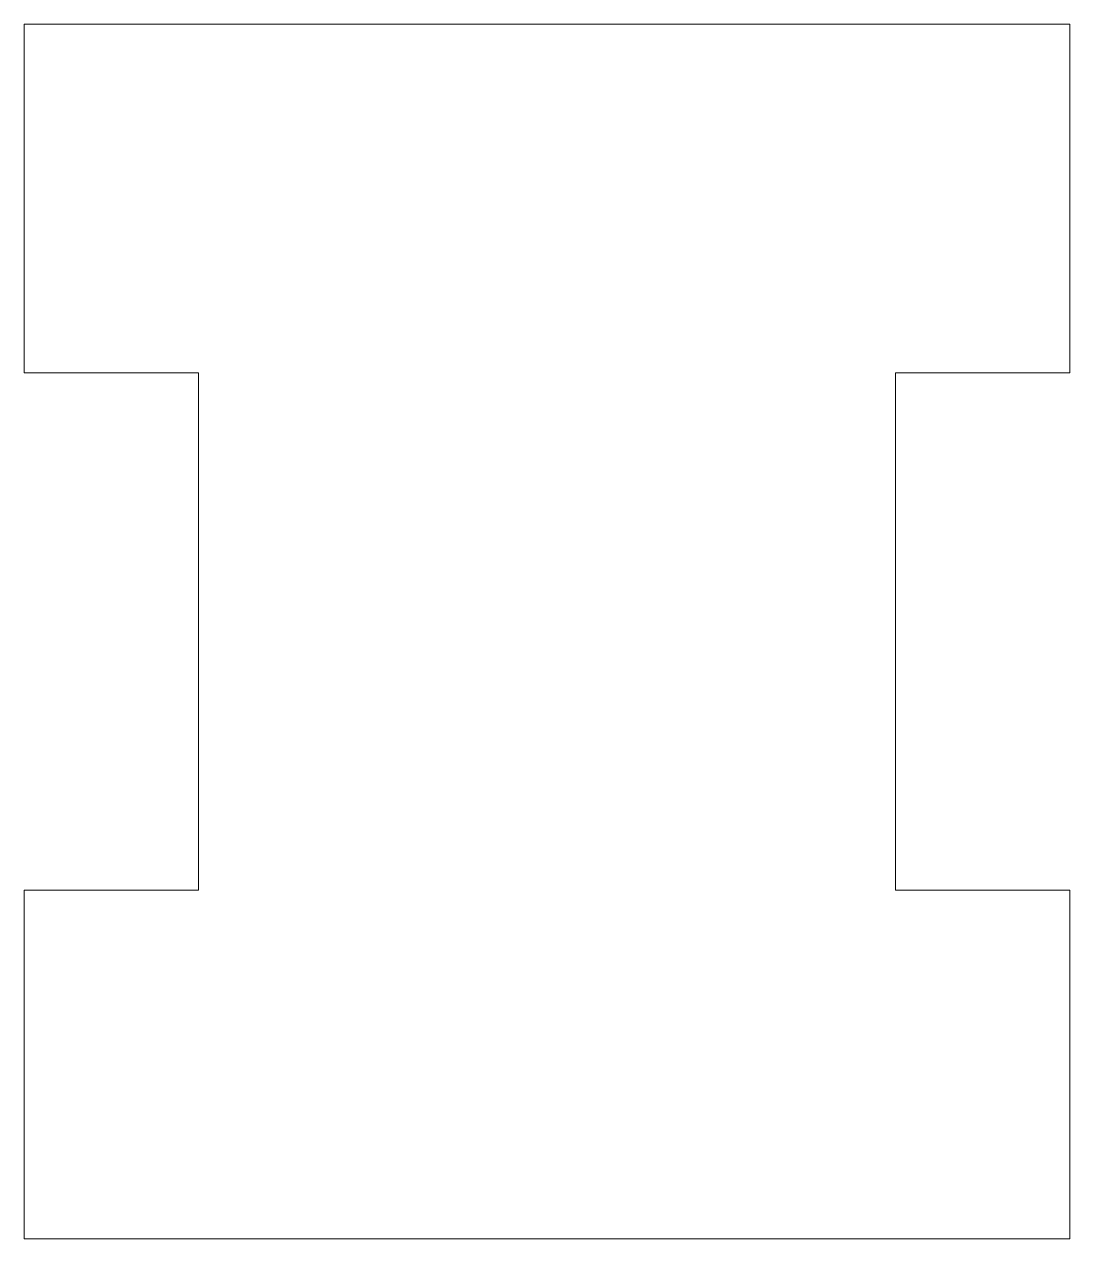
# Model space of a CAD drawing. Header units: inches. Extents: x 0 to 0.75, y 2.93 to 3.801.
import ezdxf

# ---------------------------------------------------------------- set-up
doc = ezdxf.new("R2010")
doc.units = ezdxf.units.IN
doc.header["$MEASUREMENT"] = 0

msp = doc.modelspace()

# ---------------------------------------------------------------- linework, layer by layer
at = {"color": 7, "linetype": 'Continuous', "lineweight": 15}
for p, q in [((0.75, 3.80129), (0, 3.80129)), ((0, 3.55129), (0, 3.80129)), ((0.75, 3.80129), (0.75, 3.55129)), ((0.125, 3.55129), (0, 3.55129)), ((0.125, 3.17986), (0.125, 3.55129)), ((0.75, 3.55129), (0.625, 3.55129)), ((0.625, 3.55129), (0.625, 3.17986)), ((0, 3.17986), (0.125, 3.17986)), ((0, 2.92986), (0, 3.17986)), ((0.625, 3.17986), (0.75, 3.17986)), ((0.75, 3.17986), (0.75, 2.92986)), ((0.75, 2.92986), (0, 2.92986))]:
    msp.add_line(p, q, dxfattribs=at)

doc.saveas('drawing.dxf')
